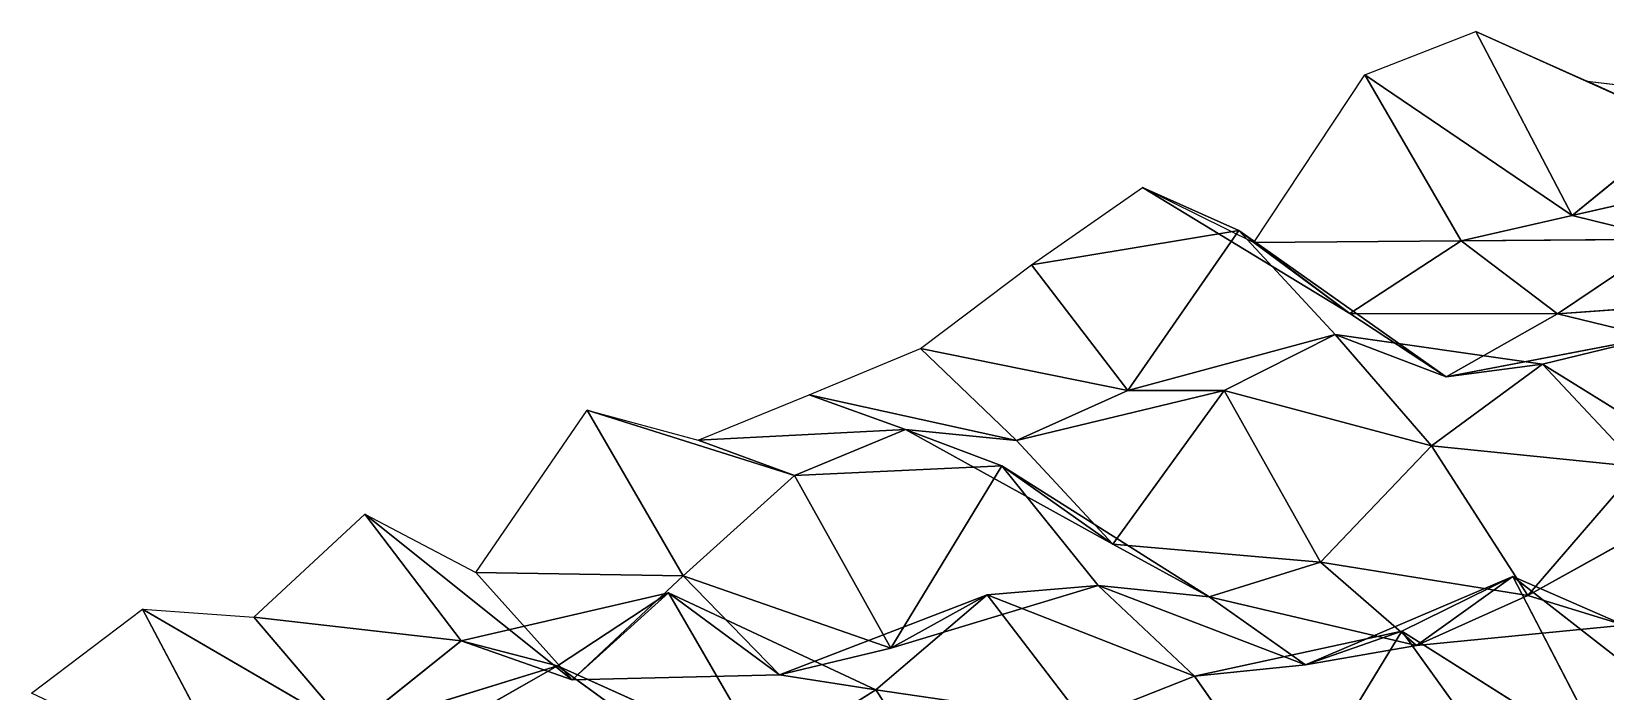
# Model space of a CAD drawing. Header units: metres. Extents: x -3703 to 431, y -1555 to 134.
# Drawn here: x -107.3 to 82.7, y 54.5 to 134.2 of the extents above; entities that cross this region are included whole.
import ezdxf

# ---------------------------------------------------------------- set-up
doc = ezdxf.new("R2010")
doc.units = ezdxf.units.M

msp = doc.modelspace()

# ---------------------------------------------------------------- linework, layer by layer
for p, q in [((53.665638, 128.98831, -377.1184), (67.08205, 134.22072, -350.79297)), ((92.12601, 122.9233, -361.098), (67.08205, 134.22072, -350.79297)), ((67.08205, 134.22072, -350.79297), (80.49845, 128.21324, -321.9542)), ((67.08205, 134.22072, -350.79297), (78.7096, 111.980064, -386.14645)), ((78.7096, 111.980064, -386.14645), (67.08205, 134.22072, -350.79297)), ((67.08205, 134.22072, -350.79297), (92.12601, 122.9233, -361.098)), ((40.24923, 108.71872, -400.08145), (53.665638, 128.98831, -377.1184)), ((78.7096, 111.980064, -386.14645), (53.665638, 128.98831, -377.1184)), ((53.665638, 128.98831, -377.1184), (65.29319, 108.914825, -412.9565)), ((65.29319, 108.914825, -412.9565), (53.665638, 128.98831, -377.1184)), ((53.665638, 128.98831, -377.1184), (78.7096, 111.980064, -386.14645)), ((80.49845, 128.21324, -321.9542), (92.12601, 122.9233, -361.098)), ((92.12601, 122.9233, -361.098), (80.49845, 128.21324, -321.9542)), ((80.49845, 128.21324, -321.9542), (105.54242, 125.26603, -334.12637)), ((92.12601, 122.9233, -361.098), (78.7096, 111.980064, -386.14645)), ((78.7096, 111.980064, -386.14645), (92.12601, 122.9233, -361.098)), ((103.75356, 117.719284, -400.261), (78.7096, 111.980064, -386.14645)), ((78.7096, 111.980064, -386.14645), (103.75356, 117.719284, -400.261)), ((13.416412, 106.02138, -454.4692), (26.83282, 115.388596, -429.06833)), ((51.876785, 100.15904, -438.4941), (26.83282, 115.388596, -429.06833)), ((26.83282, 115.388596, -429.06833), (40.24923, 108.71872, -400.08145)), ((26.83282, 115.388596, -429.06833), (38.460373, 110.18508, -468.23145)), ((38.460373, 110.18508, -468.23145), (26.83282, 115.388596, -429.06833)), ((26.83282, 115.388596, -429.06833), (51.876785, 100.15904, -438.4941)), ((78.7096, 111.980064, -386.14645), (65.29319, 108.914825, -412.9565)), ((65.29319, 108.914825, -412.9565), (78.7096, 111.980064, -386.14645)), ((78.7096, 111.980064, -386.14645), (90.33716, 109.140305, -425.83813)), ((90.33716, 109.140305, -425.83813), (78.7096, 111.980064, -386.14645)), ((38.460373, 110.18508, -468.23145), (13.416412, 106.02138, -454.4692)), ((13.416412, 106.02138, -454.4692), (38.460373, 110.18508, -468.23145)), ((38.460373, 110.18508, -468.23145), (25.04396, 90.85019, -491.4035)), ((25.04396, 90.85019, -491.4035), (38.460373, 110.18508, -468.23145)), ((51.876785, 100.15904, -438.4941), (38.460373, 110.18508, -468.23145)), ((63.504337, 92.50876, -477.1101), (38.460373, 110.18508, -468.23145)), ((38.460373, 110.18508, -468.23145), (51.876785, 100.15904, -438.4941)), ((38.460373, 110.18508, -468.23145), (50.087925, 97.62958, -505.7506)), ((50.087925, 97.62958, -505.7506), (38.460373, 110.18508, -468.23145)), ((38.460373, 110.18508, -468.23145), (63.504337, 92.50876, -477.1101)), ((65.29319, 108.914825, -412.9565), (40.24923, 108.71872, -400.08145)), ((40.24923, 108.71872, -400.08145), (65.29319, 108.914825, -412.9565)), ((40.24923, 108.71872, -400.08145), (51.876785, 100.15904, -438.4941)), ((51.876785, 100.15904, -438.4941), (40.24923, 108.71872, -400.08145)), ((65.29319, 108.914825, -412.9565), (51.876785, 100.15904, -438.4941)), ((51.876785, 100.15904, -438.4941), (65.29319, 108.914825, -412.9565)), ((90.33716, 109.140305, -425.83813), (65.29319, 108.914825, -412.9565)), ((65.29319, 108.914825, -412.9565), (90.33716, 109.140305, -425.83813)), ((65.29319, 108.914825, -412.9565), (76.920746, 100.1183, -451.31622)), ((76.920746, 100.1183, -451.31622), (65.29319, 108.914825, -412.9565)), ((90.33716, 109.140305, -425.83813), (76.920746, 100.1183, -451.31622)), ((76.920746, 100.1183, -451.31622), (90.33716, 109.140305, -425.83813)), ((0, 95.92824, -479.70776), (13.416412, 106.02138, -454.4692)), ((13.416412, 106.02138, -454.4692), (25.04396, 90.85019, -491.4035)), ((25.04396, 90.85019, -491.4035), (13.416412, 106.02138, -454.4692)), ((101.96471, 101.90254, -464.5464), (76.920746, 100.1183, -451.31622)), ((76.920746, 100.1183, -451.31622), (101.96471, 101.90254, -464.5464)), ((76.920746, 100.1183, -451.31622), (51.876785, 100.15904, -438.4941)), ((51.876785, 100.15904, -438.4941), (63.504337, 92.50876, -477.1101)), ((63.504337, 92.50876, -477.1101), (51.876785, 100.15904, -438.4941)), ((51.876785, 100.15904, -438.4941), (76.920746, 100.1183, -451.31622)), ((76.920746, 100.1183, -451.31622), (63.504337, 92.50876, -477.1101)), ((63.504337, 92.50876, -477.1101), (76.920746, 100.1183, -451.31622)), ((76.920746, 100.1183, -451.31622), (88.5483, 97.302734, -491.0133)), ((88.5483, 97.302734, -491.0133), (76.920746, 100.1183, -451.31622)), ((50.087925, 97.62958, -505.7506), (25.04396, 90.85019, -491.4035)), ((25.04396, 90.85019, -491.4035), (50.087925, 97.62958, -505.7506)), ((50.087925, 97.62958, -505.7506), (36.67152, 90.84715, -531.7295)), ((36.67152, 90.84715, -531.7295), (50.087925, 97.62958, -505.7506)), ((63.504337, 92.50876, -477.1101), (50.087925, 97.62958, -505.7506)), ((75.13189, 94.02254, -517.77527), (50.087925, 97.62958, -505.7506)), ((50.087925, 97.62958, -505.7506), (63.504337, 92.50876, -477.1101)), ((50.087925, 97.62958, -505.7506), (61.715485, 84.18376, -543.07074)), ((61.715485, 84.18376, -543.07074), (50.087925, 97.62958, -505.7506)), ((50.087925, 97.62958, -505.7506), (75.13189, 94.02254, -517.77527)), ((88.5483, 97.302734, -491.0133), (63.504337, 92.50876, -477.1101)), ((63.504337, 92.50876, -477.1101), (88.5483, 97.302734, -491.0133)), ((88.5483, 97.302734, -491.0133), (75.13189, 94.02254, -517.77527)), ((75.13189, 94.02254, -517.77527), (88.5483, 97.302734, -491.0133)), ((-13.416405, 90.33044, -505.95154), (0, 95.92824, -479.70776)), ((25.04396, 90.85019, -491.4035), (0, 95.92824, -479.70776)), ((0, 95.92824, -479.70776), (11.627556, 84.79912, -517.5459)), ((11.627556, 84.79912, -517.5459), (0, 95.92824, -479.70776)), ((0, 95.92824, -479.70776), (25.04396, 90.85019, -491.4035)), ((75.13189, 94.02254, -517.77527), (61.715485, 84.18376, -543.07074)), ((61.715485, 84.18376, -543.07074), (75.13189, 94.02254, -517.77527)), ((63.504337, 92.50876, -477.1101), (75.13189, 94.02254, -517.77527)), ((75.13189, 94.02254, -517.77527), (63.504337, 92.50876, -477.1101)), ((100.17585, 78.50415, -527.1365), (75.13189, 94.02254, -517.77527)), ((75.13189, 94.02254, -517.77527), (86.759445, 81.622314, -555.32916)), ((86.759445, 81.622314, -555.32916), (75.13189, 94.02254, -517.77527)), ((75.13189, 94.02254, -517.77527), (100.17585, 78.50415, -527.1365)), ((-26.832817, 84.85809, -532.2233), (-13.416405, 90.33044, -505.95154)), ((11.627556, 84.79912, -517.5459), (-13.416405, 90.33044, -505.95154)), ((-13.416405, 90.33044, -505.95154), (-1.788857, 86.153, -545.3441)), ((-1.788857, 86.153, -545.3441), (-13.416405, 90.33044, -505.95154)), ((-13.416405, 90.33044, -505.95154), (11.627556, 84.79912, -517.5459)), ((25.04396, 90.85019, -491.4035), (11.627556, 84.79912, -517.5459)), ((11.627556, 84.79912, -517.5459), (25.04396, 90.85019, -491.4035)), ((36.67152, 90.84715, -531.7295), (11.627556, 84.79912, -517.5459)), ((11.627556, 84.79912, -517.5459), (36.67152, 90.84715, -531.7295)), ((36.67152, 90.84715, -531.7295), (23.255104, 72.29261, -555.07605)), ((23.255104, 72.29261, -555.07605), (36.67152, 90.84715, -531.7295)), ((25.04396, 90.85019, -491.4035), (36.67152, 90.84715, -531.7295)), ((36.67152, 90.84715, -531.7295), (25.04396, 90.85019, -491.4035)), ((61.715485, 84.18376, -543.07074), (36.67152, 90.84715, -531.7295)), ((36.67152, 90.84715, -531.7295), (48.299072, 70.11075, -567.4193)), ((48.299072, 70.11075, -567.4193), (36.67152, 90.84715, -531.7295)), ((36.67152, 90.84715, -531.7295), (61.715485, 84.18376, -543.07074)), ((-53.665627, 68.85673, -583.6362), (-40.24923, 88.494064, -560.5318)), ((-15.205269, 80.563934, -571.5898), (-40.24923, 88.494064, -560.5318)), ((-40.24923, 88.494064, -560.5318), (-26.832817, 84.85809, -532.2233)), ((-40.24923, 88.494064, -560.5318), (-28.621666, 68.46416, -596.37964)), ((-28.621666, 68.46416, -596.37964), (-40.24923, 88.494064, -560.5318)), ((-40.24923, 88.494064, -560.5318), (-15.205269, 80.563934, -571.5898)), ((-1.788857, 86.153, -545.3441), (-26.832817, 84.85809, -532.2233)), ((-26.832817, 84.85809, -532.2233), (-1.788857, 86.153, -545.3441)), ((-1.788857, 86.153, -545.3441), (-15.205269, 80.563934, -571.5898)), ((-15.205269, 80.563934, -571.5898), (-1.788857, 86.153, -545.3441)), ((11.627556, 84.79912, -517.5459), (-1.788857, 86.153, -545.3441)), ((23.255104, 72.29261, -555.07605), (-1.788857, 86.153, -545.3441)), ((-1.788857, 86.153, -545.3441), (11.627556, 84.79912, -517.5459)), ((-1.788857, 86.153, -545.3441), (9.838692, 81.75782, -584.688)), ((9.838692, 81.75782, -584.688), (-1.788857, 86.153, -545.3441)), ((-1.788857, 86.153, -545.3441), (23.255104, 72.29261, -555.07605)), ((-26.832817, 84.85809, -532.2233), (-15.205269, 80.563934, -571.5898)), ((-15.205269, 80.563934, -571.5898), (-26.832817, 84.85809, -532.2233)), ((11.627556, 84.79912, -517.5459), (23.255104, 72.29261, -555.07605)), ((23.255104, 72.29261, -555.07605), (11.627556, 84.79912, -517.5459)), ((61.715485, 84.18376, -543.07074), (48.299072, 70.11075, -567.4193)), ((48.299072, 70.11075, -567.4193), (61.715485, 84.18376, -543.07074)), ((86.759445, 81.622314, -555.32916), (61.715485, 84.18376, -543.07074)), ((61.715485, 84.18376, -543.07074), (73.34303, 66.08864, -579.3512)), ((73.34303, 66.08864, -579.3512), (61.715485, 84.18376, -543.07074)), ((61.715485, 84.18376, -543.07074), (86.759445, 81.622314, -555.32916)), ((9.838692, 81.75782, -584.688), (-15.205269, 80.563934, -571.5898)), ((-15.205269, 80.563934, -571.5898), (9.838692, 81.75782, -584.688)), ((9.838692, 81.75782, -584.688), (-3.577705, 59.73574, -607.25916)), ((-3.577705, 59.73574, -607.25916), (9.838692, 81.75782, -584.688)), ((23.255104, 72.29261, -555.07605), (9.838692, 81.75782, -584.688)), ((34.88266, 65.907585, -593.975), (9.838692, 81.75782, -584.688)), ((9.838692, 81.75782, -584.688), (23.255104, 72.29261, -555.07605)), ((9.838692, 81.75782, -584.688), (21.466263, 67.295845, -621.7808)), ((21.466263, 67.295845, -621.7808), (9.838692, 81.75782, -584.688)), ((9.838692, 81.75782, -584.688), (34.88266, 65.907585, -593.975)), ((-15.205269, 80.563934, -571.5898), (-28.621666, 68.46416, -596.37964)), ((-28.621666, 68.46416, -596.37964), (-15.205269, 80.563934, -571.5898)), ((-15.205269, 80.563934, -571.5898), (-3.577705, 59.73574, -607.25916)), ((-3.577705, 59.73574, -607.25916), (-15.205269, 80.563934, -571.5898)), ((86.759445, 81.622314, -555.32916), (73.34303, 66.08864, -579.3512)), ((73.34303, 66.08864, -579.3512), (86.759445, 81.622314, -555.32916)), ((98.38699, 79.999435, -595.29297), (73.34303, 66.08864, -579.3512)), ((73.34303, 66.08864, -579.3512), (98.38699, 79.999435, -595.29297)), ((-80.49845, 63.45867, -637.42004), (-67.08204, 75.91931, -612.71094)), ((-42.03808, 55.88012, -621.0613), (-67.08204, 75.91931, -612.71094)), ((-67.08204, 75.91931, -612.71094), (-53.665627, 68.85673, -583.6362)), ((-67.08204, 75.91931, -612.71094), (-55.45449, 60.615288, -649.6155)), ((-55.45449, 60.615288, -649.6155), (-67.08204, 75.91931, -612.71094)), ((-67.08204, 75.91931, -612.71094), (-42.03808, 55.88012, -621.0613)), ((48.299072, 70.11075, -567.4193), (23.255104, 72.29261, -555.07605)), ((23.255104, 72.29261, -555.07605), (34.88266, 65.907585, -593.975)), ((34.88266, 65.907585, -593.975), (23.255104, 72.29261, -555.07605)), ((23.255104, 72.29261, -555.07605), (48.299072, 70.11075, -567.4193)), ((-28.621666, 68.46416, -596.37964), (-53.665627, 68.85673, -583.6362)), ((-53.665627, 68.85673, -583.6362), (-42.03808, 55.88012, -621.0613)), ((-42.03808, 55.88012, -621.0613), (-53.665627, 68.85673, -583.6362)), ((-53.665627, 68.85673, -583.6362), (-28.621666, 68.46416, -596.37964)), ((-28.621666, 68.46416, -596.37964), (-42.03808, 55.88012, -621.0613)), ((-42.03808, 55.88012, -621.0613), (-28.621666, 68.46416, -596.37964)), ((-3.577705, 59.73574, -607.25916), (-28.621666, 68.46416, -596.37964)), ((-28.621666, 68.46416, -596.37964), (-16.994118, 56.507652, -634.0328)), ((-16.994118, 56.507652, -634.0328), (-28.621666, 68.46416, -596.37964)), ((-28.621666, 68.46416, -596.37964), (-3.577705, 59.73574, -607.25916)), ((48.299072, 70.11075, -567.4193), (34.88266, 65.907585, -593.975)), ((34.88266, 65.907585, -593.975), (48.299072, 70.11075, -567.4193)), ((73.34303, 66.08864, -579.3512), (48.299072, 70.11075, -567.4193)), ((48.299072, 70.11075, -567.4193), (59.92662, 60.041565, -605.4945)), ((59.92662, 60.041565, -605.4945), (48.299072, 70.11075, -567.4193)), ((48.299072, 70.11075, -567.4193), (73.34303, 66.08864, -579.3512)), ((21.466263, 67.295845, -621.7808), (-3.577705, 59.73574, -607.25916)), ((-3.577705, 59.73574, -607.25916), (21.466263, 67.295845, -621.7808)), ((21.466263, 67.295845, -621.7808), (8.04985, 66.183945, -649.0277)), ((8.04985, 66.183945, -649.0277), (21.466263, 67.295845, -621.7808)), ((34.88266, 65.907585, -593.975), (21.466263, 67.295845, -621.7808)), ((46.510223, 57.69339, -632.46484), (21.466263, 67.295845, -621.7808)), ((21.466263, 67.295845, -621.7808), (34.88266, 65.907585, -593.975)), ((21.466263, 67.295845, -621.7808), (33.09381, 56.323814, -659.65405)), ((33.09381, 56.323814, -659.65405), (21.466263, 67.295845, -621.7808)), ((21.466263, 67.295845, -621.7808), (46.510223, 57.69339, -632.46484)), ((71.554184, 68.36383, -647.68207), (46.510223, 57.69339, -632.46484)), ((46.510223, 57.69339, -632.46484), (71.554184, 68.36383, -647.68207)), ((71.554184, 68.36383, -647.68207), (58.13777, 61.78576, -673.70667)), ((58.13777, 61.78576, -673.70667), (71.554184, 68.36383, -647.68207)), ((59.92662, 60.041565, -605.4945), (71.554184, 68.36383, -647.68207)), ((71.554184, 68.36383, -647.68207), (59.92662, 60.041565, -605.4945)), ((84.97058, 62.522392, -618.8804), (71.554184, 68.36383, -647.68207)), ((96.59815, 48.85469, -656.1509), (71.554184, 68.36383, -647.68207)), ((71.554184, 68.36383, -647.68207), (84.97058, 62.522392, -618.8804)), ((71.554184, 68.36383, -647.68207), (83.18174, 45.954796, -682.9979)), ((83.18174, 45.954796, -682.9979), (71.554184, 68.36383, -647.68207)), ((71.554184, 68.36383, -647.68207), (96.59815, 48.85469, -656.1509)), ((-30.41053, 66.424904, -663.7457), (-55.45449, 60.615288, -649.6155)), ((-55.45449, 60.615288, -649.6155), (-30.41053, 66.424904, -663.7457)), ((-30.41053, 66.424904, -663.7457), (-43.826942, 57.600616, -689.26807)), ((-43.826942, 57.600616, -689.26807), (-30.41053, 66.424904, -663.7457)), ((-42.03808, 55.88012, -621.0613), (-30.41053, 66.424904, -663.7457)), ((-30.41053, 66.424904, -663.7457), (-42.03808, 55.88012, -621.0613)), ((-16.994118, 56.507652, -634.0328), (-30.41053, 66.424904, -663.7457)), ((-5.366562, 54.692352, -673.9535), (-30.41053, 66.424904, -663.7457)), ((-30.41053, 66.424904, -663.7457), (-16.994118, 56.507652, -634.0328)), ((-30.41053, 66.424904, -663.7457), (-18.782974, 46.310753, -699.5748)), ((-18.782974, 46.310753, -699.5748), (-30.41053, 66.424904, -663.7457)), ((-30.41053, 66.424904, -663.7457), (-5.366562, 54.692352, -673.9535)), ((8.04985, 66.183945, -649.0277), (-16.994118, 56.507652, -634.0328)), ((-16.994118, 56.507652, -634.0328), (8.04985, 66.183945, -649.0277)), ((8.04985, 66.183945, -649.0277), (-5.366562, 54.692352, -673.9535)), ((-5.366562, 54.692352, -673.9535), (8.04985, 66.183945, -649.0277)), ((-3.577705, 59.73574, -607.25916), (8.04985, 66.183945, -649.0277)), ((8.04985, 66.183945, -649.0277), (-3.577705, 59.73574, -607.25916)), ((33.09381, 56.323814, -659.65405), (8.04985, 66.183945, -649.0277)), ((8.04985, 66.183945, -649.0277), (19.677399, 51.00788, -685.9608)), ((19.677399, 51.00788, -685.9608), (8.04985, 66.183945, -649.0277)), ((8.04985, 66.183945, -649.0277), (33.09381, 56.323814, -659.65405)), ((59.92662, 60.041565, -605.4945), (34.88266, 65.907585, -593.975)), ((34.88266, 65.907585, -593.975), (46.510223, 57.69339, -632.46484)), ((46.510223, 57.69339, -632.46484), (34.88266, 65.907585, -593.975)), ((34.88266, 65.907585, -593.975), (59.92662, 60.041565, -605.4945)), ((73.34303, 66.08864, -579.3512), (59.92662, 60.041565, -605.4945)), ((59.92662, 60.041565, -605.4945), (73.34303, 66.08864, -579.3512)), ((73.34303, 66.08864, -579.3512), (84.97058, 62.522392, -618.8804)), ((84.97058, 62.522392, -618.8804), (73.34303, 66.08864, -579.3512)), ((-107.33126, 54.280586, -690.35876), (-93.91486, 64.450195, -665.1372)), ((-68.8709, 49.859077, -674.7058), (-93.91486, 64.450195, -665.1372)), ((-93.91486, 64.450195, -665.1372), (-80.49845, 63.45867, -637.42004)), ((-93.91486, 64.450195, -665.1372), (-82.2873, 42.446747, -700.5438)), ((-82.2873, 42.446747, -700.5438), (-93.91486, 64.450195, -665.1372)), ((-93.91486, 64.450195, -665.1372), (-68.8709, 49.859077, -674.7058)), ((-55.45449, 60.615288, -649.6155), (-80.49845, 63.45867, -637.42004)), ((-80.49845, 63.45867, -637.42004), (-68.8709, 49.859077, -674.7058)), ((-68.8709, 49.859077, -674.7058), (-80.49845, 63.45867, -637.42004)), ((-80.49845, 63.45867, -637.42004), (-55.45449, 60.615288, -649.6155)), ((58.13777, 61.78576, -673.70667), (33.09381, 56.323814, -659.65405)), ((33.09381, 56.323814, -659.65405), (58.13777, 61.78576, -673.70667)), ((58.13777, 61.78576, -673.70667), (44.72136, 39.756325, -696.2761)), ((44.72136, 39.756325, -696.2761), (58.13777, 61.78576, -673.70667)), ((46.510223, 57.69339, -632.46484), (58.13777, 61.78576, -673.70667)), ((58.13777, 61.78576, -673.70667), (46.510223, 57.69339, -632.46484)), ((83.18174, 45.954796, -682.9979), (58.13777, 61.78576, -673.70667)), ((58.13777, 61.78576, -673.70667), (69.76533, 45.574356, -710.4083)), ((69.76533, 45.574356, -710.4083), (58.13777, 61.78576, -673.70667)), ((58.13777, 61.78576, -673.70667), (83.18174, 45.954796, -682.9979)), ((84.97058, 62.522392, -618.8804), (59.92662, 60.041565, -605.4945)), ((59.92662, 60.041565, -605.4945), (84.97058, 62.522392, -618.8804)), ((-55.45449, 60.615288, -649.6155), (-68.8709, 49.859077, -674.7058)), ((-68.8709, 49.859077, -674.7058), (-55.45449, 60.615288, -649.6155)), ((-42.03808, 55.88012, -621.0613), (-55.45449, 60.615288, -649.6155)), ((-55.45449, 60.615288, -649.6155), (-42.03808, 55.88012, -621.0613)), ((-55.45449, 60.615288, -649.6155), (-43.826942, 57.600616, -689.26807)), ((-43.826942, 57.600616, -689.26807), (-55.45449, 60.615288, -649.6155)), ((-3.577705, 59.73574, -607.25916), (-16.994118, 56.507652, -634.0328)), ((-16.994118, 56.507652, -634.0328), (-3.577705, 59.73574, -607.25916)), ((59.92662, 60.041565, -605.4945), (46.510223, 57.69339, -632.46484)), ((46.510223, 57.69339, -632.46484), (59.92662, 60.041565, -605.4945)), ((-43.826942, 57.600616, -689.26807), (-68.8709, 49.859077, -674.7058)), ((-68.8709, 49.859077, -674.7058), (-43.826942, 57.600616, -689.26807)), ((-43.826942, 57.600616, -689.26807), (-57.24334, 49.940117, -715.0506)), ((-57.24334, 49.940117, -715.0506), (-43.826942, 57.600616, -689.26807)), ((-18.782974, 46.310753, -699.5748), (-43.826942, 57.600616, -689.26807)), ((-43.826942, 57.600616, -689.26807), (-32.19937, 49.15238, -727.7057)), ((-32.19937, 49.15238, -727.7057), (-43.826942, 57.600616, -689.26807)), ((-43.826942, 57.600616, -689.26807), (-18.782974, 46.310753, -699.5748)), ((46.510223, 57.69339, -632.46484), (33.09381, 56.323814, -659.65405)), ((33.09381, 56.323814, -659.65405), (46.510223, 57.69339, -632.46484)), ((-16.994118, 56.507652, -634.0328), (-42.03808, 55.88012, -621.0613)), ((-42.03808, 55.88012, -621.0613), (-16.994118, 56.507652, -634.0328)), ((-16.994118, 56.507652, -634.0328), (-5.366562, 54.692352, -673.9535)), ((-5.366562, 54.692352, -673.9535), (-16.994118, 56.507652, -634.0328)), ((33.09381, 56.323814, -659.65405), (19.677399, 51.00788, -685.9608)), ((19.677399, 51.00788, -685.9608), (33.09381, 56.323814, -659.65405)), ((33.09381, 56.323814, -659.65405), (44.72136, 39.756325, -696.2761)), ((44.72136, 39.756325, -696.2761), (33.09381, 56.323814, -659.65405)), ((-5.366562, 54.692352, -673.9535), (-18.782974, 46.310753, -699.5748)), ((-18.782974, 46.310753, -699.5748), (-5.366562, 54.692352, -673.9535)), ((19.677399, 51.00788, -685.9608), (-5.366562, 54.692352, -673.9535)), ((-5.366562, 54.692352, -673.9535), (6.260986, 37.017006, -710.3279)), ((6.260986, 37.017006, -710.3279), (-5.366562, 54.692352, -673.9535)), ((-5.366562, 54.692352, -673.9535), (19.677399, 51.00788, -685.9608))]:
    msp.add_line(p, q)
for points in [[(67.08205, 134.22072, -350.79297), (78.7096, 111.980064, -386.14645), (53.665638, 128.98831, -377.1184), (53.665737, 128.98842, -377.11832)], [(80.49845, 128.21324, -321.9542), (92.12601, 122.9233, -361.098), (67.08205, 134.22072, -350.79297), (67.082146, 134.22083, -350.79288)], [(78.7096, 111.980064, -386.14645), (67.08205, 134.22072, -350.79297), (92.12601, 122.9233, -361.098), (92.12611, 122.9234, -361.0979)], [(53.665638, 128.98831, -377.1184), (65.29319, 108.914825, -412.9565), (40.24923, 108.71872, -400.08145), (40.24933, 108.71882, -400.08136)], [(65.29319, 108.914825, -412.9565), (53.665638, 128.98831, -377.1184), (78.7096, 111.980064, -386.14645), (78.7097, 111.98016, -386.14636)], [(92.12601, 122.9233, -361.098), (80.49845, 128.21324, -321.9542), (105.54242, 125.26603, -334.12637), (105.54252, 125.26613, -334.12628)], [(92.12601, 122.9233, -361.098), (103.75356, 117.719284, -400.261), (78.7096, 111.980064, -386.14645), (78.7097, 111.98016, -386.14636)], [(90.33716, 109.140305, -425.83813), (78.7096, 111.980064, -386.14645), (103.75356, 117.719284, -400.261), (103.75366, 117.71938, -400.2609)], [(26.83282, 115.388596, -429.06833), (38.460373, 110.18508, -468.23145), (13.416412, 106.02138, -454.4692), (13.416512, 106.02148, -454.46912)], [(40.24923, 108.71872, -400.08145), (51.876785, 100.15904, -438.4941), (26.83282, 115.388596, -429.06833), (26.83292, 115.388695, -429.06824)], [(38.460373, 110.18508, -468.23145), (26.83282, 115.388596, -429.06833), (51.876785, 100.15904, -438.4941), (51.876884, 100.15914, -438.49402)], [(78.7096, 111.980064, -386.14645), (90.33716, 109.140305, -425.83813), (65.29319, 108.914825, -412.9565), (65.29329, 108.914925, -412.95642)], [(25.04396, 90.85019, -491.4035), (13.416412, 106.02138, -454.4692), (38.460373, 110.18508, -468.23145), (38.460472, 110.18518, -468.23135)], [(38.460373, 110.18508, -468.23145), (50.087925, 97.62958, -505.7506), (25.04396, 90.85019, -491.4035), (25.04406, 90.85029, -491.4034)], [(51.876785, 100.15904, -438.4941), (63.504337, 92.50876, -477.1101), (38.460373, 110.18508, -468.23145), (38.460472, 110.18518, -468.23135)], [(50.087925, 97.62958, -505.7506), (38.460373, 110.18508, -468.23145), (63.504337, 92.50876, -477.1101), (63.504436, 92.50886, -477.11002)], [(51.876785, 100.15904, -438.4941), (40.24923, 108.71872, -400.08145), (65.29319, 108.914825, -412.9565), (65.29329, 108.914925, -412.95642)], [(65.29319, 108.914825, -412.9565), (76.920746, 100.1183, -451.31622), (51.876785, 100.15904, -438.4941), (51.876884, 100.15914, -438.49402)], [(76.920746, 100.1183, -451.31622), (65.29319, 108.914825, -412.9565), (90.33716, 109.140305, -425.83813), (90.33726, 109.1404, -425.83804)], [(90.33716, 109.140305, -425.83813), (101.96471, 101.90254, -464.5464), (76.920746, 100.1183, -451.31622), (76.920845, 100.1184, -451.31613)], [(13.416412, 106.02138, -454.4692), (25.04396, 90.85019, -491.4035), (0, 95.92824, -479.70776), (0.0001, 95.92834, -479.70767)], [(88.5483, 97.302734, -491.0133), (76.920746, 100.1183, -451.31622), (101.96471, 101.90254, -464.5464), (101.964806, 101.90264, -464.5463)], [(63.504337, 92.50876, -477.1101), (51.876785, 100.15904, -438.4941), (76.920746, 100.1183, -451.31622), (76.920845, 100.1184, -451.31613)], [(76.920746, 100.1183, -451.31622), (88.5483, 97.302734, -491.0133), (63.504337, 92.50876, -477.1101), (63.504436, 92.50886, -477.11002)], [(36.67152, 90.84715, -531.7295), (25.04396, 90.85019, -491.4035), (50.087925, 97.62958, -505.7506), (50.088024, 97.62968, -505.75052)], [(50.087925, 97.62958, -505.7506), (61.715485, 84.18376, -543.07074), (36.67152, 90.84715, -531.7295), (36.67162, 90.84725, -531.7294)], [(63.504337, 92.50876, -477.1101), (75.13189, 94.02254, -517.77527), (50.087925, 97.62958, -505.7506), (50.088024, 97.62968, -505.75052)], [(61.715485, 84.18376, -543.07074), (50.087925, 97.62958, -505.7506), (75.13189, 94.02254, -517.77527), (75.13199, 94.02264, -517.77515)], [(75.13189, 94.02254, -517.77527), (63.504337, 92.50876, -477.1101), (88.5483, 97.302734, -491.0133), (88.5484, 97.30283, -491.0132)], [(88.5483, 97.302734, -491.0133), (100.17585, 78.50415, -527.1365), (75.13189, 94.02254, -517.77527), (75.13199, 94.02264, -517.77515)], [(0, 95.92824, -479.70776), (11.627556, 84.79912, -517.5459), (-13.416405, 90.33044, -505.95154), (-13.416305, 90.330536, -505.95145)], [(11.627556, 84.79912, -517.5459), (0, 95.92824, -479.70776), (25.04396, 90.85019, -491.4035), (25.04406, 90.85029, -491.4034)], [(75.13189, 94.02254, -517.77527), (86.759445, 81.622314, -555.32916), (61.715485, 84.18376, -543.07074), (61.715584, 84.18386, -543.0706)], [(86.759445, 81.622314, -555.32916), (75.13189, 94.02254, -517.77527), (100.17585, 78.50415, -527.1365), (100.17595, 78.50425, -527.13635)], [(-13.416405, 90.33044, -505.95154), (-1.788857, 86.153, -545.3441), (-26.832817, 84.85809, -532.2233), (-26.832718, 84.85819, -532.2232)], [(-1.788857, 86.153, -545.3441), (-13.416405, 90.33044, -505.95154), (11.627556, 84.79912, -517.5459), (11.627656, 84.79922, -517.5458)], [(25.04396, 90.85019, -491.4035), (36.67152, 90.84715, -531.7295), (11.627556, 84.79912, -517.5459), (11.627656, 84.79922, -517.5458)], [(23.255104, 72.29261, -555.07605), (11.627556, 84.79912, -517.5459), (36.67152, 90.84715, -531.7295), (36.67162, 90.84725, -531.7294)], [(36.67152, 90.84715, -531.7295), (48.299072, 70.11075, -567.4193), (23.255104, 72.29261, -555.07605), (23.255203, 72.29271, -555.0759)], [(48.299072, 70.11075, -567.4193), (36.67152, 90.84715, -531.7295), (61.715485, 84.18376, -543.07074), (61.715584, 84.18386, -543.0706)], [(-40.24923, 88.494064, -560.5318), (-28.621666, 68.46416, -596.37964), (-53.665627, 68.85673, -583.6362), (-53.665527, 68.85683, -583.6361)], [(-26.832817, 84.85809, -532.2233), (-15.205269, 80.563934, -571.5898), (-40.24923, 88.494064, -560.5318), (-40.24913, 88.49416, -560.5317)], [(-28.621666, 68.46416, -596.37964), (-40.24923, 88.494064, -560.5318), (-15.205269, 80.563934, -571.5898), (-15.205169, 80.56403, -571.58966)], [(-15.205269, 80.563934, -571.5898), (-26.832817, 84.85809, -532.2233), (-1.788857, 86.153, -545.3441), (-1.788757, 86.1531, -545.344)], [(-1.788857, 86.153, -545.3441), (9.838692, 81.75782, -584.688), (-15.205269, 80.563934, -571.5898), (-15.205169, 80.56403, -571.58966)], [(11.627556, 84.79912, -517.5459), (23.255104, 72.29261, -555.07605), (-1.788857, 86.153, -545.3441), (-1.788757, 86.1531, -545.344)], [(9.838692, 81.75782, -584.688), (-1.788857, 86.153, -545.3441), (23.255104, 72.29261, -555.07605), (23.255203, 72.29271, -555.0759)], [(61.715485, 84.18376, -543.07074), (73.34303, 66.08864, -579.3512), (48.299072, 70.11075, -567.4193), (48.29917, 70.11085, -567.4192)], [(73.34303, 66.08864, -579.3512), (61.715485, 84.18376, -543.07074), (86.759445, 81.622314, -555.32916), (86.759544, 81.62241, -555.32904)], [(-3.577705, 59.73574, -607.25916), (-15.205269, 80.563934, -571.5898), (9.838692, 81.75782, -584.688), (9.838792, 81.75792, -584.68787)], [(9.838692, 81.75782, -584.688), (21.466263, 67.295845, -621.7808), (-3.577705, 59.73574, -607.25916), (-3.577606, 59.73584, -607.25903)], [(23.255104, 72.29261, -555.07605), (34.88266, 65.907585, -593.975), (9.838692, 81.75782, -584.688), (9.838792, 81.75792, -584.68787)], [(21.466263, 67.295845, -621.7808), (9.838692, 81.75782, -584.688), (34.88266, 65.907585, -593.975), (34.88276, 65.907684, -593.97485)], [(-15.205269, 80.563934, -571.5898), (-3.577705, 59.73574, -607.25916), (-28.621666, 68.46416, -596.37964), (-28.621567, 68.46426, -596.3795)], [(86.759445, 81.622314, -555.32916), (98.38699, 79.999435, -595.29297), (73.34303, 66.08864, -579.3512), (73.34313, 66.08874, -579.3511)], [(84.97058, 62.522392, -618.8804), (73.34303, 66.08864, -579.3512), (98.38699, 79.999435, -595.29297), (98.38709, 79.999535, -595.29285)], [(-67.08204, 75.91931, -612.71094), (-55.45449, 60.615288, -649.6155), (-80.49845, 63.45867, -637.42004), (-80.49835, 63.45877, -637.4199)], [(-53.665627, 68.85673, -583.6362), (-42.03808, 55.88012, -621.0613), (-67.08204, 75.91931, -612.71094), (-67.08194, 75.91941, -612.7108)], [(-55.45449, 60.615288, -649.6155), (-67.08204, 75.91931, -612.71094), (-42.03808, 55.88012, -621.0613), (-42.03798, 55.88022, -621.06116)], [(34.88266, 65.907585, -593.975), (23.255104, 72.29261, -555.07605), (48.299072, 70.11075, -567.4193), (48.29917, 70.11085, -567.4192)], [(-42.03808, 55.88012, -621.0613), (-53.665627, 68.85673, -583.6362), (-28.621666, 68.46416, -596.37964), (-28.621567, 68.46426, -596.3795)], [(-28.621666, 68.46416, -596.37964), (-16.994118, 56.507652, -634.0328), (-42.03808, 55.88012, -621.0613), (-42.03798, 55.88022, -621.06116)], [(-16.994118, 56.507652, -634.0328), (-28.621666, 68.46416, -596.37964), (-3.577705, 59.73574, -607.25916), (-3.577606, 59.73584, -607.25903)], [(48.299072, 70.11075, -567.4193), (59.92662, 60.041565, -605.4945), (34.88266, 65.907585, -593.975), (34.88276, 65.907684, -593.97485)], [(59.92662, 60.041565, -605.4945), (48.299072, 70.11075, -567.4193), (73.34303, 66.08864, -579.3512), (73.34313, 66.08874, -579.3511)], [(8.04985, 66.183945, -649.0277), (-3.577705, 59.73574, -607.25916), (21.466263, 67.295845, -621.7808), (21.466362, 67.295944, -621.7807)], [(21.466263, 67.295845, -621.7808), (33.09381, 56.323814, -659.65405), (8.04985, 66.183945, -649.0277), (8.049951, 66.184044, -649.0276)], [(34.88266, 65.907585, -593.975), (46.510223, 57.69339, -632.46484), (21.466263, 67.295845, -621.7808), (21.466362, 67.295944, -621.7807)], [(33.09381, 56.323814, -659.65405), (21.466263, 67.295845, -621.7808), (46.510223, 57.69339, -632.46484), (46.510323, 57.69349, -632.4647)], [(58.13777, 61.78576, -673.70667), (46.510223, 57.69339, -632.46484), (71.554184, 68.36383, -647.68207), (71.55428, 68.36393, -647.68195)], [(59.92662, 60.041565, -605.4945), (71.554184, 68.36383, -647.68207), (46.510223, 57.69339, -632.46484), (46.510323, 57.69349, -632.4647)], [(71.554184, 68.36383, -647.68207), (83.18174, 45.954796, -682.9979), (58.13777, 61.78576, -673.70667), (58.13787, 61.78586, -673.70654)], [(71.554184, 68.36383, -647.68207), (59.92662, 60.041565, -605.4945), (84.97058, 62.522392, -618.8804), (84.97068, 62.52249, -618.88025)], [(84.97058, 62.522392, -618.8804), (96.59815, 48.85469, -656.1509), (71.554184, 68.36383, -647.68207), (71.55428, 68.36393, -647.68195)], [(83.18174, 45.954796, -682.9979), (71.554184, 68.36383, -647.68207), (96.59815, 48.85469, -656.1509), (96.59825, 48.85479, -656.15076)], [(-43.826942, 57.600616, -689.26807), (-55.45449, 60.615288, -649.6155), (-30.41053, 66.424904, -663.7457), (-30.41043, 66.425, -663.7456)], [(-42.03808, 55.88012, -621.0613), (-30.41053, 66.424904, -663.7457), (-55.45449, 60.615288, -649.6155), (-55.45439, 60.615387, -649.61536)], [(-30.41053, 66.424904, -663.7457), (-18.782974, 46.310753, -699.5748), (-43.826942, 57.600616, -689.26807), (-43.826843, 57.600716, -689.26794)], [(-30.41053, 66.424904, -663.7457), (-42.03808, 55.88012, -621.0613), (-16.994118, 56.507652, -634.0328), (-16.994019, 56.50775, -634.03265)], [(-16.994118, 56.507652, -634.0328), (-5.366562, 54.692352, -673.9535), (-30.41053, 66.424904, -663.7457), (-30.41043, 66.425, -663.7456)], [(-18.782974, 46.310753, -699.5748), (-30.41053, 66.424904, -663.7457), (-5.366562, 54.692352, -673.9535), (-5.366462, 54.69245, -673.95337)], [(-5.366562, 54.692352, -673.9535), (-16.994118, 56.507652, -634.0328), (8.04985, 66.183945, -649.0277), (8.049951, 66.184044, -649.0276)], [(-3.577705, 59.73574, -607.25916), (8.04985, 66.183945, -649.0277), (-16.994118, 56.507652, -634.0328), (-16.994019, 56.50775, -634.03265)], [(8.04985, 66.183945, -649.0277), (19.677399, 51.00788, -685.9608), (-5.366562, 54.692352, -673.9535), (-5.366462, 54.69245, -673.95337)], [(19.677399, 51.00788, -685.9608), (8.04985, 66.183945, -649.0277), (33.09381, 56.323814, -659.65405), (33.09391, 56.323914, -659.65393)], [(46.510223, 57.69339, -632.46484), (34.88266, 65.907585, -593.975), (59.92662, 60.041565, -605.4945), (59.92672, 60.041664, -605.4944)], [(73.34303, 66.08864, -579.3512), (84.97058, 62.522392, -618.8804), (59.92662, 60.041565, -605.4945), (59.92672, 60.041664, -605.4944)], [(-93.91486, 64.450195, -665.1372), (-82.2873, 42.446747, -700.5438), (-107.33126, 54.280586, -690.35876), (-107.33116, 54.280685, -690.35864)], [(-80.49845, 63.45867, -637.42004), (-68.8709, 49.859077, -674.7058), (-93.91486, 64.450195, -665.1372), (-93.914764, 64.450294, -665.1371)], [(-82.2873, 42.446747, -700.5438), (-93.91486, 64.450195, -665.1372), (-68.8709, 49.859077, -674.7058), (-68.870804, 49.859177, -674.7057)], [(-68.8709, 49.859077, -674.7058), (-80.49845, 63.45867, -637.42004), (-55.45449, 60.615288, -649.6155), (-55.45439, 60.615387, -649.61536)], [(44.72136, 39.756325, -696.2761), (33.09381, 56.323814, -659.65405), (58.13777, 61.78576, -673.70667), (58.13787, 61.78586, -673.70654)], [(46.510223, 57.69339, -632.46484), (58.13777, 61.78576, -673.70667), (33.09381, 56.323814, -659.65405), (33.09391, 56.323914, -659.65393)], [(58.13777, 61.78576, -673.70667), (69.76533, 45.574356, -710.4083), (44.72136, 39.756325, -696.2761), (44.72146, 39.756424, -696.276)], [(69.76533, 45.574356, -710.4083), (58.13777, 61.78576, -673.70667), (83.18174, 45.954796, -682.9979), (83.18184, 45.954895, -682.9978)], [(-55.45449, 60.615288, -649.6155), (-43.826942, 57.600616, -689.26807), (-68.8709, 49.859077, -674.7058), (-68.870804, 49.859177, -674.7057)], [(-57.24334, 49.940117, -715.0506), (-68.8709, 49.859077, -674.7058), (-43.826942, 57.600616, -689.26807), (-43.826843, 57.600716, -689.26794)], [(-43.826942, 57.600616, -689.26807), (-32.19937, 49.15238, -727.7057), (-57.24334, 49.940117, -715.0506), (-57.24324, 49.940216, -715.0505)], [(-32.19937, 49.15238, -727.7057), (-43.826942, 57.600616, -689.26807), (-18.782974, 46.310753, -699.5748), (-18.782875, 46.310852, -699.5747)], [(33.09381, 56.323814, -659.65405), (44.72136, 39.756325, -696.2761), (19.677399, 51.00788, -685.9608), (19.677498, 51.00798, -685.9607)], [(-5.366562, 54.692352, -673.9535), (6.260986, 37.017006, -710.3279), (-18.782974, 46.310753, -699.5748), (-18.782875, 46.310852, -699.5747)], [(6.260986, 37.017006, -710.3279), (-5.366562, 54.692352, -673.9535), (19.677399, 51.00788, -685.9608), (19.677498, 51.00798, -685.9607)]]:
    msp.add_3dface(points)

doc.saveas('drawing.dxf')
